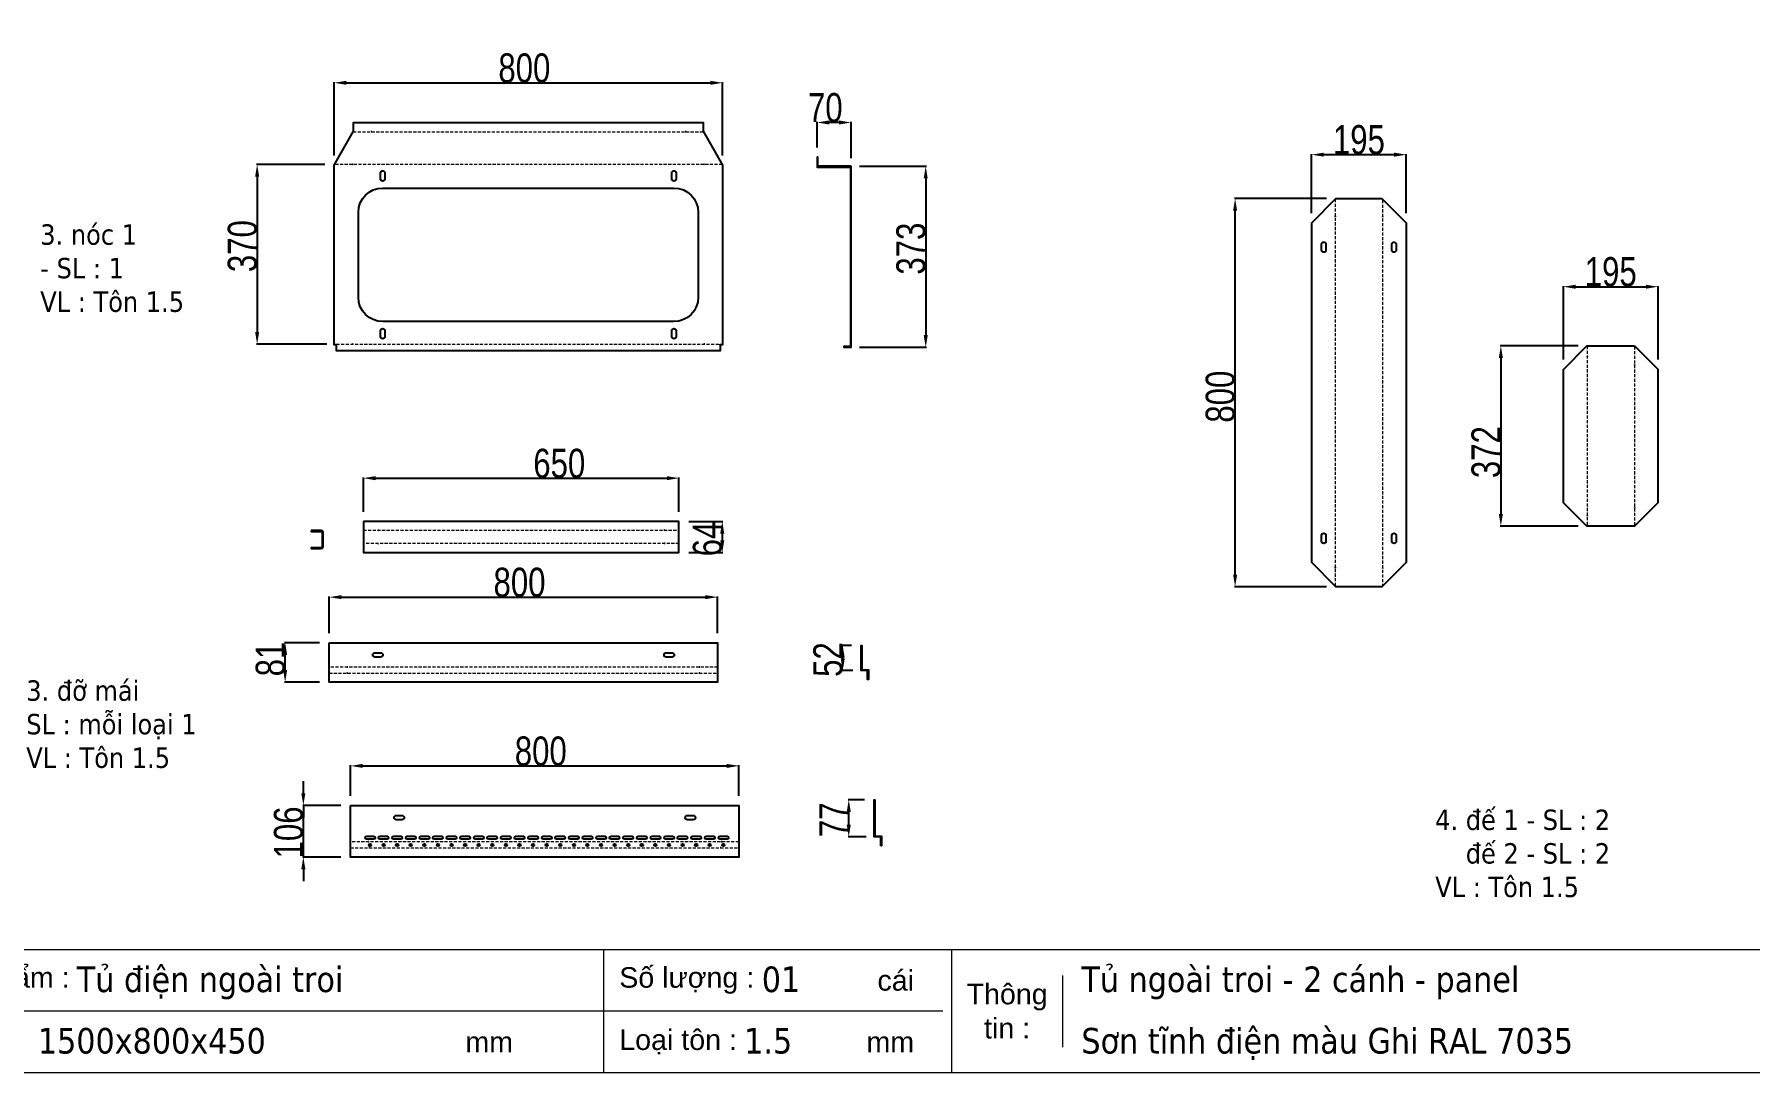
# Model space of a CAD drawing. Header units: inches. Extents: x 21 to 136330, y 8 to 58290.
# Drawn here: x 35459 to 38993, y 29378 to 31518 of the extents above; entities that cross this region are included whole.
import ezdxf
from ezdxf.enums import TextEntityAlignment as Align

# ---------------------------------------------------------------- set-up
doc = ezdxf.new("R2010")
doc.units = ezdxf.units.IN
doc.header["$MEASUREMENT"] = 0
doc.linetypes.add('HIDDEN', pattern=[9.525, 6.35, -3.175])
doc.layers.add('0 TĂNG CỨNG', color=7, linetype='Continuous', lineweight=15)
doc.layers.add('@.0.DM. NÉT ĐỨT', color=8, linetype='HIDDEN', lineweight=9)
doc.layers.add('@.0.DM. NÉT CHÍNH', color=7, linetype='Continuous')
doc.layers.add('@.DM. KÍCH THƯỚC', color=8, linetype='Continuous', transparency=0.2)
doc.layers.add('@.DM. KÍCH THƯỚC @ 1', color=8, linetype='Continuous', transparency=0.2)
doc.styles.add('ARIAL', font='arial.ttf')
doc.styles.add('Note Text (ISO)', font='tahoma.ttf')
doc.styles.add('roman', font='roman.shx', dxfattribs={"width": 0.8})
doc.styles.add('Tahoma (Input Text)', font='tahoma.ttf')
doc.dimstyles.new('Kích thước Duy Mạnh', dxfattribs={"dimtxt": 30, "dimasz": 25, "dimexe": 1.25, "dimexo": 20, "dimtad": 1, "dimdec": 1, "dimtxsty": 'roman', "dimcen": 2.5, "dimclrd": 8, "dimclre": 8, "dimclrt": 2, "dimadec": 0, "dimazin": 0, "dimtfac": 1, "dimtdec": 1, "dimtix": 1, "dimtmove": 0, "dimatfit": 3, "dimfxl": 1, "dimtfillclr": 1, "dimarcsym": 0})

# ---------------------------------------------------------------- blocks, each defined once
blk = doc.blocks.new('*D876')
at = {"layer": '@.DM. KÍCH THƯỚC', "color": 8, "lineweight": -2, "transparency": 16777216}
for p, q in [((38121, 31179.4), (37931.7, 31179.4)), ((38121, 30379.4), (37931.7, 30379.4))]:
    blk.add_line(p, q, dxfattribs=at)
at = {"layer": '@.DM. KÍCH THƯỚC', "lineweight": -2, "transparency": 16777216}
blk.add_line((37932.9, 30404.4), (37932.9, 31154.4), dxfattribs=at)
at = {"layer": '@.DM. KÍCH THƯỚC', "transparency": 16777216}
for points in [[(37928.8, 31154.4), (37937.1, 31154.4), (37932.9, 31179.4)], [(37928.8, 30404.4), (37937.1, 30404.4), (37932.9, 30379.4)]]:
    blk.add_solid(points, dxfattribs=at)
at = {"layer": 'Defpoints', "color": 0, "transparency": 16777216}
for p in [(37932.9, 31179.4), (38141, 31179.4), (38141, 30379.4)]:
    blk.add_point(p, dxfattribs=at)
at = {"layer": '@.DM. KÍCH THƯỚC', "color": 2, "transparency": 16777216, "insert": (37872.3, 30717.7), "char_height": 60, "attachment_point": 1, "rotation": 90, "style": 'roman'}
blk.add_mtext('800', dxfattribs=at)
blk = doc.blocks.new('*D886')
at = {"layer": '@.DM. KÍCH THƯỚC', "color": 8, "lineweight": -2, "transparency": 16777216}
for p, q in [((36057.3, 31249.8), (35916.9, 31249.8)), ((36061.8, 30879.4), (35916.9, 30879.4))]:
    blk.add_line(p, q, dxfattribs=at)
at = {"layer": '@.DM. KÍCH THƯỚC', "lineweight": -2, "transparency": 16777216}
blk.add_line((35918.1, 31224.8), (35918.1, 30904.4), dxfattribs=at)
at = {"layer": '@.DM. KÍCH THƯỚC', "transparency": 16777216}
for points in [[(35913.9, 31224.8), (35922.3, 31224.8), (35918.1, 31249.8)], [(35913.9, 30904.4), (35922.3, 30904.4), (35918.1, 30879.4)]]:
    blk.add_solid(points, dxfattribs=at)
at = {"layer": 'Defpoints', "color": 0, "transparency": 16777216}
for p in [(36077.3, 31249.8), (35918.1, 30879.4), (36081.8, 30879.4)]:
    blk.add_point(p, dxfattribs=at)
at = {"layer": '@.DM. KÍCH THƯỚC', "color": 2, "transparency": 16777216, "insert": (35857.5, 31027.9), "char_height": 60, "attachment_point": 1, "rotation": 90, "style": 'roman'}
blk.add_mtext('370', dxfattribs=at)
blk = doc.blocks.new('*D887')
at = {"layer": '@.DM. KÍCH THƯỚC', "color": 8, "lineweight": -2, "transparency": 16777216}
for p, q in [((36076.8, 31268.1), (36076.8, 31419.3)), ((36876.8, 31268.1), (36876.8, 31419.3))]:
    blk.add_line(p, q, dxfattribs=at)
at = {"layer": '@.DM. KÍCH THƯỚC', "lineweight": -2, "transparency": 16777216}
blk.add_line((36101.8, 31418), (36851.8, 31418), dxfattribs=at)
at = {"layer": '@.DM. KÍCH THƯỚC', "transparency": 16777216}
for points in [[(36101.8, 31422.2), (36101.8, 31413.8), (36076.8, 31418)], [(36851.8, 31422.2), (36851.8, 31413.8), (36876.8, 31418)]]:
    blk.add_solid(points, dxfattribs=at)
at = {"layer": 'Defpoints', "color": 0, "transparency": 16777216}
for p in [(36876.8, 31418), (36076.8, 31248.1), (36876.8, 31248.1)]:
    blk.add_point(p, dxfattribs=at)
at = {"layer": '@.DM. KÍCH THƯỚC', "color": 2, "transparency": 16777216, "insert": (36415.1, 31478.6), "char_height": 60, "attachment_point": 1, "style": 'roman'}
blk.add_mtext('800', dxfattribs=at)
blk = doc.blocks.new('*D888')
at = {"layer": '@.DM. KÍCH THƯỚC', "color": 8, "lineweight": -2, "transparency": 16777216}
for p, q in [((36046.8, 30264.1), (35974.5, 30264.1)), ((36046.8, 30182.9), (35974.5, 30182.9))]:
    blk.add_line(p, q, dxfattribs=at)
at = {"layer": '@.DM. KÍCH THƯỚC', "lineweight": -2, "transparency": 16777216}
blk.add_line((35975.8, 30207.9), (35975.8, 30239.1), dxfattribs=at)
at = {"layer": '@.DM. KÍCH THƯỚC', "transparency": 16777216}
for points in [[(35971.6, 30239.1), (35979.9, 30239.1), (35975.8, 30264.1)], [(35971.6, 30207.9), (35979.9, 30207.9), (35975.8, 30182.9)]]:
    blk.add_solid(points, dxfattribs=at)
at = {"layer": 'Defpoints', "color": 0, "transparency": 16777216}
for p in [(35975.8, 30264.1), (36066.8, 30264.1), (36066.8, 30182.9)]:
    blk.add_point(p, dxfattribs=at)
at = {"layer": '@.DM. KÍCH THƯỚC', "color": 2, "transparency": 16777216, "insert": (35915.1, 30194.9), "char_height": 60, "attachment_point": 1, "rotation": 90, "style": 'roman'}
blk.add_mtext('81', dxfattribs=at)
blk = doc.blocks.new('*D889')
at = {"layer": '@.DM. KÍCH THƯỚC', "color": 8, "lineweight": -2, "transparency": 16777216}
for p, q in [((36066.8, 30284.1), (36066.8, 30359.4)), ((36866.8, 30284.1), (36866.8, 30359.4))]:
    blk.add_line(p, q, dxfattribs=at)
at = {"layer": '@.DM. KÍCH THƯỚC', "lineweight": -2, "transparency": 16777216}
blk.add_line((36091.8, 30358.1), (36841.8, 30358.1), dxfattribs=at)
at = {"layer": '@.DM. KÍCH THƯỚC', "transparency": 16777216}
for points in [[(36091.8, 30362.3), (36091.8, 30354), (36066.8, 30358.1)], [(36841.8, 30362.3), (36841.8, 30354), (36866.8, 30358.1)]]:
    blk.add_solid(points, dxfattribs=at)
at = {"layer": 'Defpoints', "color": 0, "transparency": 16777216}
for p in [(36866.8, 30358.1), (36066.8, 30264.1), (36866.8, 30264.1)]:
    blk.add_point(p, dxfattribs=at)
at = {"layer": '@.DM. KÍCH THƯỚC', "color": 2, "transparency": 16777216, "insert": (36405.1, 30418.8), "char_height": 60, "attachment_point": 1, "style": 'roman'}
blk.add_mtext('800', dxfattribs=at)
blk = doc.blocks.new('*D890')
at = {"layer": '@.DM. KÍCH THƯỚC', "color": 8, "lineweight": -2, "transparency": 16777216}
for p, q in [((36110.6, 29948.8), (36110.6, 30011.6)), ((36910.6, 29948.8), (36910.6, 30011.6))]:
    blk.add_line(p, q, dxfattribs=at)
at = {"layer": '@.DM. KÍCH THƯỚC', "lineweight": -2, "transparency": 16777216}
blk.add_line((36135.6, 30010.4), (36885.6, 30010.4), dxfattribs=at)
at = {"layer": '@.DM. KÍCH THƯỚC', "transparency": 16777216}
for points in [[(36135.6, 30014.5), (36135.6, 30006.2), (36110.6, 30010.4)], [(36885.6, 30014.5), (36885.6, 30006.2), (36910.6, 30010.4)]]:
    blk.add_solid(points, dxfattribs=at)
at = {"layer": 'Defpoints', "color": 0, "transparency": 16777216}
for p in [(36910.6, 30010.4), (36110.6, 29928.8), (36910.6, 29928.8)]:
    blk.add_point(p, dxfattribs=at)
at = {"layer": '@.DM. KÍCH THƯỚC', "color": 2, "transparency": 16777216, "insert": (36448.9, 30071), "char_height": 60, "attachment_point": 1, "style": 'roman'}
blk.add_mtext('800', dxfattribs=at)
blk = doc.blocks.new('*D891')
at = {"layer": '@.DM. KÍCH THƯỚC', "lineweight": -2, "transparency": 16777216}
for p, q in [((36013.3, 29953.8), (36013.3, 29978.8)), ((36013.3, 29928.8), (36013.3, 29903.8)), ((36013.3, 29847.5), (36013.3, 29903.8)), ((36013.3, 29822.5), (36013.3, 29847.5)), ((36013.3, 29797.5), (36013.3, 29772.5))]:
    blk.add_line(p, q, dxfattribs=at)
at = {"layer": '@.DM. KÍCH THƯỚC', "color": 8, "lineweight": -2, "transparency": 16777216}
for p, q in [((36090.6, 29928.8), (36012, 29928.8)), ((36090.6, 29822.5), (36012, 29822.5))]:
    blk.add_line(p, q, dxfattribs=at)
at = {"layer": '@.DM. KÍCH THƯỚC', "transparency": 16777216}
for points in [[(36009.1, 29953.8), (36017.4, 29953.8), (36013.3, 29928.8)], [(36009.1, 29797.5), (36017.4, 29797.5), (36013.3, 29822.5)]]:
    blk.add_solid(points, dxfattribs=at)
at = {"layer": 'Defpoints', "color": 0, "transparency": 16777216}
for p in [(36013.3, 29928.8), (36110.6, 29928.8), (36110.6, 29822.5)]:
    blk.add_point(p, dxfattribs=at)
at = {"layer": '@.DM. KÍCH THƯỚC', "color": 2, "transparency": 16777216, "insert": (35952.6, 29819.7), "char_height": 60, "attachment_point": 1, "rotation": 90, "style": 'roman'}
blk.add_mtext('106', dxfattribs=at)
blk = doc.blocks.new('*D892')
at = {"layer": '@.DM. KÍCH THƯỚC', "color": 8, "lineweight": -2, "transparency": 16777216}
for p, q in [((37169.5, 29940.7), (37135.7, 29940.7)), ((37172.5, 29864.2), (37135.7, 29864.2))]:
    blk.add_line(p, q, dxfattribs=at)
at = {"layer": '@.DM. KÍCH THƯỚC', "lineweight": -2, "transparency": 16777216}
blk.add_line((37137, 29889.2), (37137, 29915.7), dxfattribs=at)
at = {"layer": '@.DM. KÍCH THƯỚC', "transparency": 16777216}
for points in [[(37132.8, 29915.7), (37141.1, 29915.7), (37137, 29940.7)], [(37132.8, 29889.2), (37141.1, 29889.2), (37137, 29864.2)]]:
    blk.add_solid(points, dxfattribs=at)
at = {"layer": 'Defpoints', "color": 0, "transparency": 16777216}
for p in [(37137, 29940.7), (37189.5, 29940.7), (37192.5, 29864.2)]:
    blk.add_point(p, dxfattribs=at)
at = {"layer": '@.DM. KÍCH THƯỚC', "color": 2, "transparency": 16777216, "insert": (37076.3, 29863.6), "char_height": 60, "attachment_point": 1, "rotation": 90, "style": 'roman'}
blk.add_mtext('77', dxfattribs=at)
blk = doc.blocks.new('*D893')
at = {"layer": '@.DM. KÍCH THƯỚC', "color": 8, "lineweight": -2, "transparency": 16777216}
for p, q in [((37142.4, 30258.4), (37123.3, 30258.4)), ((37145.4, 30206.9), (37123.3, 30206.9))]:
    blk.add_line(p, q, dxfattribs=at)
at = {"layer": '@.DM. KÍCH THƯỚC', "lineweight": -2, "transparency": 16777216}
blk.add_line((37124.5, 30231.9), (37124.5, 30233.4), dxfattribs=at)
at = {"layer": '@.DM. KÍCH THƯỚC', "transparency": 16777216}
for points in [[(37120.4, 30233.4), (37128.7, 30233.4), (37124.5, 30258.4)], [(37120.4, 30231.9), (37128.7, 30231.9), (37124.5, 30206.9)]]:
    blk.add_solid(points, dxfattribs=at)
at = {"layer": 'Defpoints', "color": 0, "transparency": 16777216}
for p in [(37124.5, 30258.4), (37162.4, 30258.4), (37165.4, 30206.9)]:
    blk.add_point(p, dxfattribs=at)
at = {"layer": '@.DM. KÍCH THƯỚC', "color": 2, "transparency": 16777216, "insert": (37063.9, 30193.8), "char_height": 60, "attachment_point": 1, "rotation": 90, "style": 'roman'}
blk.add_mtext('52', dxfattribs=at)
blk = doc.blocks.new('KHUNG KT1')
at = {"color": 7}
for p, q in [((7128, -4752), (0, -4752)), ((4052.8, -4752), (4052.8, -5040)), ((4868.8, -4752), (4868.8, -5040)), ((5128.7, -4812), (5128.7, -4980)), ((4848, -4896), (0, -4896))]:
    blk.add_line(p, q, dxfattribs=at)
blk.add_lwpolyline([(0, 0), (7128, 0), (7128, -5040), (0, -5040)], close=True, dxfattribs=at)
at = {"color": 2, "char_height": 48, "style": 'ARIAL'}
for s, insert, width, attachment_point in [('  Tên sản phẩm :', (2299.1, -4824), 2202.321, 4), ('  Số lượng :', (4052.8, -4824), 2202.321, 4), ('cái', (4695, -4824), 2202.321, 4), ('Thông\\Ptin :', (4998.8, -4896), 259.945, 5), ('  Loại tôn :', (4052.8, -4968), 2202.321, 4), ('mm', (3729.5, -4968), 2202.321, 4), ('mm', (4669.3, -4968), 2202.321, 4)]:
    blk.add_mtext(s, dxfattribs=dict(at, insert=insert, width=width, attachment_point=attachment_point))
at = {"color": 1, "style": 'Tahoma (Input Text)', "flags": 8}
for tag, p in [('#01', (328.9, -4851.1)), ('#03', (1514.7, -4846.3)), ('#05', (2819, -4851.1)), ('#07', (4424, -4851.1)), ('#09', (5172.9, -4851.1)), ('#02', (189.8, -4995.1)), ('#04', (1755.3, -4995.1)), ('#06', (2727.8, -4995.1)), ('#08', (4382.7, -4995.1)), ('#10', (5172.9, -4995.1))]:
    blk.add_attdef(tag, p, '', height=60, dxfattribs=at)
blk.add_attdef('#11', text='', height=60, dxfattribs=at).set_placement((6996, -4961.6), align=Align.CENTER)
at = {"layer": '0 TĂNG CỨNG', "color": 1, "style": 'ARIAL'}
blk.add_attdef('#12', (852.8, -4987.6), '', height=60, dxfattribs=at)
blk = doc.blocks.new('*D919')
at = {"layer": '@.DM. KÍCH THƯỚC', "color": 8, "lineweight": -2, "transparency": 16777216}
for p, q in [((38639.7, 30875.9), (38479.2, 30875.9)), ((38639.7, 30504.3), (38479.2, 30504.3))]:
    blk.add_line(p, q, dxfattribs=at)
at = {"layer": '@.DM. KÍCH THƯỚC', "lineweight": -2, "transparency": 16777216}
blk.add_line((38480.4, 30850.9), (38480.4, 30529.3), dxfattribs=at)
at = {"layer": '@.DM. KÍCH THƯỚC', "transparency": 16777216}
for points in [[(38476.3, 30850.9), (38484.6, 30850.9), (38480.4, 30875.9)], [(38476.3, 30529.3), (38484.6, 30529.3), (38480.4, 30504.3)]]:
    blk.add_solid(points, dxfattribs=at)
at = {"layer": 'Defpoints', "color": 0, "transparency": 16777216}
for p in [(38659.7, 30875.9), (38480.4, 30504.3), (38659.7, 30504.3)]:
    blk.add_point(p, dxfattribs=at)
at = {"layer": '@.DM. KÍCH THƯỚC', "color": 2, "transparency": 16777216, "insert": (38419.8, 30603.4), "char_height": 60, "attachment_point": 1, "rotation": 90, "style": 'roman'}
blk.add_mtext('372', dxfattribs=at)
blk = doc.blocks.new('*D921')
at = {"layer": '@.DM. KÍCH THƯỚC', "color": 8, "lineweight": -2, "transparency": 16777216}
for p, q in [((38090.6, 31149.3), (38090.6, 31271.1)), ((38285.4, 31149.4), (38285.4, 31271.1))]:
    blk.add_line(p, q, dxfattribs=at)
at = {"layer": '@.DM. KÍCH THƯỚC', "lineweight": -2, "transparency": 16777216}
blk.add_line((38260.4, 31269.9), (38115.6, 31269.9), dxfattribs=at)
at = {"layer": '@.DM. KÍCH THƯỚC', "transparency": 16777216}
for points in [[(38115.6, 31274.1), (38115.6, 31265.7), (38090.6, 31269.9)], [(38260.4, 31274.1), (38260.4, 31265.7), (38285.4, 31269.9)]]:
    blk.add_solid(points, dxfattribs=at)
at = {"layer": 'Defpoints', "color": 0, "transparency": 16777216}
for p in [(38090.6, 31269.9), (38090.6, 31129.3), (38285.4, 31129.4)]:
    blk.add_point(p, dxfattribs=at)
at = {"layer": '@.DM. KÍCH THƯỚC', "color": 2, "transparency": 16777216, "insert": (38188, 31300.5), "char_height": 60, "attachment_point": 5, "style": 'roman'}
blk.add_mtext('195', dxfattribs=at)
blk = doc.blocks.new('*D922')
at = {"layer": '@.DM. KÍCH THƯỚC', "color": 8, "lineweight": -2, "transparency": 16777216}
for p, q in [((38609.3, 30847.5), (38609.3, 30999)), ((38804.2, 30847.5), (38804.2, 30999))]:
    blk.add_line(p, q, dxfattribs=at)
at = {"layer": '@.DM. KÍCH THƯỚC', "lineweight": -2, "transparency": 16777216}
blk.add_line((38634.3, 30997.8), (38779.2, 30997.8), dxfattribs=at)
at = {"layer": '@.DM. KÍCH THƯỚC', "transparency": 16777216}
for points in [[(38634.3, 31001.9), (38634.3, 30993.6), (38609.3, 30997.8)], [(38779.2, 31001.9), (38779.2, 30993.6), (38804.2, 30997.8)]]:
    blk.add_solid(points, dxfattribs=at)
at = {"layer": 'Defpoints', "color": 0, "transparency": 16777216}
for p in [(38804.2, 30997.8), (38609.3, 30827.5), (38804.2, 30827.5)]:
    blk.add_point(p, dxfattribs=at)
at = {"layer": '@.DM. KÍCH THƯỚC', "color": 2, "transparency": 16777216, "insert": (38706.8, 31028.4), "char_height": 60, "attachment_point": 5, "style": 'roman'}
blk.add_mtext('195', dxfattribs=at)
blk = doc.blocks.new('*U292')
at = {"layer": '@.0.DM. NÉT CHÍNH', "color": 2}
blk.add_lwpolyline([(-7.5, 10.2), (7.5, 10.2, -1), (7.5, 4.2), (-7.5, 4.2, -1)], format="xyb", close=True, dxfattribs=at)
blk.add_circle((0, -7.7), 2.5, dxfattribs=at)
blk = doc.blocks.new('*U293')
at = {"layer": '@.0.DM. NÉT CHÍNH', "color": 0, "linetype": 'ByBlock', "lineweight": -2, "transparency": 16777216}
for p in [(0, 0), (28, 0), (56, 0), (84, 0), (112, 0), (140, 0), (168, 0), (196, 0), (224, 0), (252, 0), (280, 0), (308, 0), (336, 0), (364, 0), (392, 0), (420, 0), (448, 0), (476, 0), (504, 0), (532, 0), (560, 0), (588, 0), (616, 0), (644, 0), (672, 0), (700, 0), (728, 0)]:
    blk.add_blockref('*U292', p, dxfattribs=at)
blk = doc.blocks.new('*D989')
at = {"layer": '@.DM. KÍCH THƯỚC', "color": 8, "lineweight": -2, "transparency": 16777216}
for p, q in [((37158.8, 31246), (37296.8, 31246)), ((37158.8, 30873), (37296.8, 30873))]:
    blk.add_line(p, q, dxfattribs=at)
at = {"layer": '@.DM. KÍCH THƯỚC', "lineweight": -2, "transparency": 16777216}
blk.add_line((37295.5, 31221), (37295.5, 30898), dxfattribs=at)
at = {"layer": '@.DM. KÍCH THƯỚC', "transparency": 16777216}
for points in [[(37291.4, 31221), (37299.7, 31221), (37295.5, 31246)], [(37291.4, 30898), (37299.7, 30898), (37295.5, 30873)]]:
    blk.add_solid(points, dxfattribs=at)
at = {"layer": 'Defpoints', "color": 0, "transparency": 16777216}
for p in [(37138.8, 31246), (37138.8, 30873), (37295.5, 30873)]:
    blk.add_point(p, dxfattribs=at)
at = {"layer": '@.DM. KÍCH THƯỚC', "color": 2, "transparency": 16777216, "insert": (37234.9, 31022.7), "char_height": 60, "attachment_point": 1, "rotation": 90, "style": 'roman'}
blk.add_mtext('373', dxfattribs=at)
blk = doc.blocks.new('*D990')
at = {"layer": '@.DM. KÍCH THƯỚC', "color": 8, "lineweight": -2, "transparency": 16777216}
for p, q in [((37071.8, 31284.5), (37071.8, 31337.5)), ((37141.8, 31263), (37141.8, 31337.5))]:
    blk.add_line(p, q, dxfattribs=at)
at = {"layer": '@.DM. KÍCH THƯỚC', "lineweight": -2, "transparency": 16777216}
blk.add_line((37116.8, 31336.2), (37096.8, 31336.2), dxfattribs=at)
at = {"layer": '@.DM. KÍCH THƯỚC', "transparency": 16777216}
for points in [[(37096.8, 31340.4), (37096.8, 31332.1), (37071.8, 31336.2)], [(37116.8, 31340.4), (37116.8, 31332.1), (37141.8, 31336.2)]]:
    blk.add_solid(points, dxfattribs=at)
at = {"layer": 'Defpoints', "color": 0, "transparency": 16777216}
for p in [(37071.8, 31336.2), (37071.8, 31264.5), (37141.8, 31243)]:
    blk.add_point(p, dxfattribs=at)
at = {"layer": '@.DM. KÍCH THƯỚC', "color": 2, "transparency": 16777216, "insert": (37052.9, 31396.9), "char_height": 60, "attachment_point": 1, "style": 'roman'}
blk.add_mtext('70', dxfattribs=at)
blk = doc.blocks.new('*D994')
at = {"layer": '@.DM. KÍCH THƯỚC', "color": 8, "lineweight": -2, "transparency": 16777216}
for p, q in [((36807.2, 30514.1), (36877.6, 30514.1)), ((36807.2, 30450.3), (36877.6, 30450.3))]:
    blk.add_line(p, q, dxfattribs=at)
at = {"layer": '@.DM. KÍCH THƯỚC', "lineweight": -2, "transparency": 16777216}
blk.add_line((36876.4, 30489.1), (36876.4, 30475.3), dxfattribs=at)
at = {"layer": '@.DM. KÍCH THƯỚC', "transparency": 16777216}
for points in [[(36872.2, 30489.1), (36880.5, 30489.1), (36876.4, 30514.1)], [(36872.2, 30475.3), (36880.5, 30475.3), (36876.4, 30450.3)]]:
    blk.add_solid(points, dxfattribs=at)
at = {"layer": 'Defpoints', "color": 0, "transparency": 16777216}
for p in [(36787.2, 30514.1), (36787.2, 30450.3), (36876.4, 30450.3)]:
    blk.add_point(p, dxfattribs=at)
at = {"layer": '@.DM. KÍCH THƯỚC', "color": 2, "transparency": 16777216, "insert": (36815.7, 30442.2), "char_height": 60, "attachment_point": 1, "rotation": 90, "style": 'roman'}
blk.add_mtext('64', dxfattribs=at)
blk = doc.blocks.new('*D995')
at = {"layer": '@.DM. KÍCH THƯỚC', "color": 8, "lineweight": -2, "transparency": 16777216}
for p, q in [((36137.2, 30534.1), (36137.2, 30604.5)), ((36787.2, 30534.1), (36787.2, 30604.5))]:
    blk.add_line(p, q, dxfattribs=at)
at = {"layer": '@.DM. KÍCH THƯỚC', "lineweight": -2, "transparency": 16777216}
blk.add_line((36162.2, 30603.3), (36762.2, 30603.3), dxfattribs=at)
at = {"layer": '@.DM. KÍCH THƯỚC', "transparency": 16777216}
for points in [[(36162.2, 30607.5), (36162.2, 30599.1), (36137.2, 30603.3)], [(36762.2, 30607.5), (36762.2, 30599.1), (36787.2, 30603.3)]]:
    blk.add_solid(points, dxfattribs=at)
at = {"layer": 'Defpoints', "color": 0, "transparency": 16777216}
for p in [(36787.2, 30603.3), (36137.2, 30514.1), (36787.2, 30514.1)]:
    blk.add_point(p, dxfattribs=at)
at = {"layer": '@.DM. KÍCH THƯỚC', "color": 2, "transparency": 16777216, "insert": (36487, 30663.9), "char_height": 60, "attachment_point": 1, "style": 'roman'}
blk.add_mtext('650', dxfattribs=at)

msp = doc.modelspace()

# ---------------------------------------------------------------- linework, layer by layer
at = {"layer": '@.0.DM. NÉT CHÍNH', "color": 1}
for p, q in [((36154.3866, 31317.217), (36152.8866, 31317.217)), ((36801.6697, 31317.217), (36800.1697, 31317.217)), ((36116.1064, 31249.8241), (36114.6064, 31249.8241)), ((36839.9729, 31249.8241), (36838.4729, 31249.8241)), ((38139.3412, 31143.567), (38139.3412, 31142.067)), ((38236.7342, 31142.5409), (38236.7342, 31141.0409)), ((36115.8313, 30879.4312), (36114.3313, 30879.4312)), ((36840.2089, 30879.4312), (36838.7089, 30879.4312)), ((38658.0345, 30855.52), (38658.0345, 30854.02)), ((38755.4274, 30837.514), (38755.4274, 30836.014)), ((38755.4274, 30543.0464), (38755.4274, 30541.5464)), ((38658.0345, 30526.4392), (38658.0345, 30524.9392)), ((36166.6111, 30468.4914), (36168.1111, 30468.4914)), ((36166.9235, 30495.8843), (36168.4235, 30495.8843)), ((36757.5129, 30495.8843), (36756.0129, 30495.8843)), ((36757.8254, 30468.4914), (36756.3254, 30468.4914)), ((38139.3412, 30419.6697), (38139.3412, 30418.1697)), ((38236.7342, 30418.5368), (38236.7342, 30417.0368)), ((36104.2513, 30201.5495), (36102.7513, 30201.5495)), ((36104.7585, 30213.9424), (36103.2585, 30213.9424)), ((36829.9124, 30201.5495), (36828.4124, 30201.5495)), ((36830.2514, 30213.9424), (36828.7514, 30213.9424)), ((36148.5472, 29853.6193), (36147.0472, 29853.6193)), ((36149.6128, 29841.2264), (36148.1128, 29841.2264)), ((36873.4999, 29841.2264), (36871.9999, 29841.2264)), ((36875.8897, 29853.6193), (36874.3897, 29853.6193))]:
    msp.add_line(p, q, dxfattribs=at)
at = {"layer": '@.0.DM. NÉT CHÍNH'}
for p, q in [((36081.7675, 30878.1641), (36081.7675, 30879.3957)), ((36871.7675, 30878.1641), (36871.7675, 30879.3957))]:
    msp.add_line(p, q, dxfattribs=at)
for points in [[(36836.7675, 31318.5206), (36876.7675, 31248.5206), (36876.7675, 30878.1277), (36871.7675, 30878.1277), (36871.7675, 30865.7347), (36081.7675, 30865.7347), (36081.7675, 30878.1277), (36076.7675, 30878.1277), (36076.7675, 31248.5206), (36116.7675, 31318.5206), (36116.7675, 31335.9135), (36836.7675, 31335.9135)], [(37141.7547, 31245.9554), (37073.2547, 31245.9554), (37073.2547, 31264.4554), (37071.7547, 31264.4554), (37071.7547, 31244.4554), (37140.2547, 31244.4554), (37140.2547, 30874.4554), (37126.7547, 30874.4554), (37126.7547, 30872.9554), (37141.7547, 30872.9554)], [(38285.4306, 30429.3776), (38235.4306, 30379.3776), (38140.7155, 30379.3776), (38090.6448, 30429.4483), (38090.6448, 31129.3069), (38140.7155, 31179.3776), (38235.4306, 31179.3776), (38285.4306, 31129.3776)], [(38755.8238, 30875.9039), (38804.1238, 30827.6039), (38804.1238, 30552.6039), (38755.8238, 30504.3039), (38657.7087, 30504.3039), (38609.338, 30552.6746), (38609.338, 30827.5332), (38657.7087, 30875.9039)], [(36137.2182, 30514.0808), (36137.2182, 30450.2949), (36787.2182, 30450.2949), (36787.2182, 30514.0808)], [(36066.8276, 30264.1389), (36866.8276, 30264.1389), (36866.8276, 30182.8531), (36066.8276, 30182.8531)], [(37175.8761, 30206.9367), (37162.3761, 30206.9367), (37162.3761, 30258.4367), (37163.8761, 30258.4367), (37163.8761, 30208.4367), (37177.3761, 30208.4367), (37177.3761, 30188.4367), (37175.8761, 30188.4367)], [(37202.9899, 29845.6626), (37202.9899, 29864.1626), (37189.4899, 29864.1626), (37189.4899, 29940.6626), (37190.9899, 29940.6626), (37190.9899, 29865.6626), (37204.4899, 29865.6626), (37204.4899, 29845.6626)], [(36110.6338, 29928.8158), (36910.6338, 29928.8158), (36910.6338, 29822.5299), (36110.6338, 29822.5299)]]:
    msp.add_lwpolyline(points, close=True, dxfattribs=at)
at = {"layer": '@.0.DM. NÉT CHÍNH', "color": 2}
for points in [[(36172.2675, 31220.1277), (36172.2675, 31232.1277, -1), (36181.2675, 31232.1277), (36181.2675, 31220.1277, -1)], [(36781.2675, 31232.1277), (36781.2675, 31220.1277, -1), (36772.2675, 31220.1277), (36772.2675, 31232.1277, -1)], [(36826.7675, 31151.1277), (36826.7675, 30976.1277, -0.414213562), (36776.7675, 30926.1277), (36176.7675, 30926.1277, -0.414213562), (36126.7675, 30976.1277), (36126.7675, 31151.1277, -0.414213562), (36176.7675, 31201.1277), (36776.7675, 31201.1277, -0.414213562)], [(38120.1448, 31079.3776), (38120.1448, 31073.3776, -1), (38111.1448, 31073.3776), (38111.1448, 31079.3776), (38111.1448, 31085.3776, -1), (38120.1448, 31085.3776)], [(38264.9306, 31073.3776, -1), (38255.9306, 31073.3776), (38255.9306, 31079.3776), (38255.9306, 31085.3776, -1), (38264.9306, 31085.3776), (38264.9306, 31079.3776)], [(36181.2675, 30907.1277), (36181.2675, 30895.1277, -1), (36172.2675, 30895.1277), (36172.2675, 30907.1277, -1)], [(36772.2675, 30895.1277), (36772.2675, 30907.1277, -1), (36781.2675, 30907.1277), (36781.2675, 30895.1277, -1)], [(38120.1448, 30479.3776), (38120.1448, 30473.3776, -1), (38111.1448, 30473.3776), (38111.1448, 30479.3776), (38111.1448, 30485.3776, -1), (38120.1448, 30485.3776)], [(38264.9306, 30473.3776, -1), (38255.9306, 30473.3776), (38255.9306, 30479.3776), (38255.9306, 30485.3776, -1), (38264.9306, 30485.3776), (38264.9306, 30479.3776)], [(36172.8276, 30234.6389), (36160.8276, 30234.6389, -1), (36160.8276, 30243.6389), (36172.8276, 30243.6389, -1)], [(36772.8276, 30234.6389), (36760.8276, 30234.6389, -1), (36760.8276, 30243.6389), (36772.8276, 30243.6389, -1)], [(36216.6338, 29899.3158), (36204.6338, 29899.3158, -1), (36204.6338, 29908.3158), (36216.6338, 29908.3158, -1)], [(36816.6338, 29899.3158), (36804.6338, 29899.3158, -1), (36804.6338, 29908.3158), (36816.6338, 29908.3158, -1)]]:
    msp.add_lwpolyline(points, format="xyb", close=True, dxfattribs=at)
at = {"layer": '@.0.DM. NÉT CHÍNH'}
msp.add_lwpolyline([(36029.573, 30495.5706), (36029.573, 30493.6956), (36050.198, 30493.6956, -0.414213562), (36052.073, 30491.8206), (36052.073, 30461.8206, -0.414213562), (36050.198, 30459.9456), (36029.573, 30459.9456), (36029.573, 30458.0706), (36050.198, 30458.0706, 0.414213562), (36053.948, 30461.8206), (36053.948, 30491.8206, 0.414213562), (36050.198, 30495.5706)], format="xyb", close=True, dxfattribs=at)
at = {"layer": '@.0.DM. NÉT ĐỨT'}
for p, q in [((36115.9103, 31317.217), (36837.6246, 31317.217)), ((36876.2654, 31249.8241), (36077.2696, 31249.8241)), ((38139.3412, 31178.1529), (38139.3412, 30380.6023)), ((38236.7342, 31176.3776), (38236.7342, 30382.3776)), ((36081.7675, 30879.4312), (36871.7675, 30879.4312)), ((38658.0345, 30875.2186), (38658.0345, 30504.9893)), ((38755.4274, 30874.6039), (38755.4274, 30505.6039)), ((36137.2182, 30495.8843), (36787.2182, 30495.8843)), ((36787.2182, 30468.4914), (36137.2182, 30468.4914)), ((36866.8276, 30213.9424), (36066.8276, 30213.9424)), ((36066.8276, 30201.5495), (36866.8276, 30201.5495)), ((36910.6338, 29853.6193), (36110.6338, 29853.6193)), ((36110.6338, 29841.2264), (36910.6338, 29841.2264))]:
    msp.add_line(p, q, dxfattribs=at)

# ---------------------------------------------------------------- block references
at = {"layer": '0 TĂNG CỨNG', "color": 1}
ref = msp.add_blockref('KHUNG KT1', (33067.756, 33809.8155), dxfattribs=dict(at, xscale=0.8792977987369557, yscale=0.8792977987369557, zscale=0.8792977987369557))
ref.add_attrib('#05', 'Tủ điện ngoài troi', (35546.5045, 29544.2887), dxfattribs={"layer": '0', "color": 1, "height": 52.757868, "style": 'Tahoma (Input Text)'})
ref.add_attrib('#06', '1500x800x450', (35466.3416, 29417.6698), dxfattribs={"layer": '0', "color": 1, "height": 52.757868, "style": 'Tahoma (Input Text)'})
ref.add_attrib('#07', '01', (36957.7825, 29544.2887), dxfattribs={"layer": '0', "color": 1, "height": 52.75787, "style": 'Tahoma (Input Text)'})
ref.add_attrib('#08', '1.5', (36921.4139, 29417.6698), dxfattribs={"layer": '0', "color": 1, "height": 52.75787, "style": 'Tahoma (Input Text)'})
ref.add_attrib('#10', 'Sơn tĩnh điện màu Ghi RAL 7035', (37616.2755, 29417.6698), dxfattribs={"layer": '0', "color": 1, "height": 52.757868, "style": 'Tahoma (Input Text)'})
ref.add_attrib('#09', 'Tủ ngoài troi - 2 cánh - panel', (37616.2755, 29544.2887), dxfattribs={"layer": '0', "color": 1, "height": 52.757868, "style": 'Tahoma (Input Text)'})
at = {"layer": '@.0.DM. NÉT CHÍNH'}
msp.add_blockref('*U293', (36150.6338, 29855.1193), dxfattribs=at)

# ---------------------------------------------------------------- texts
at = {"layer": '@.0.DM. NÉT CHÍNH', "color": 2, "char_height": 41.999999, "width": 551.411705, "attachment_point": 1, "line_spacing_factor": 0.987884, "style": 'Note Text (ISO)'}
for s, insert in [('3. nóc 1 \\P- SL : 1\\PVL : Tôn 1.5', (35471.3124, 31126.3154)), ('3. đỡ mái \\PSL : mỗi loại 1\\PVL : Tôn 1.5', (35442.4808, 30186.6345)), ('\\fTahoma|b0|i0;4. đế 1 - SL : 2\\P\\fTahoma|b0|i0;    đế 2 - SL : 2\\P\\fTahoma|b0|i0;VL : Tôn 1.5\\P', (38345.1253, 29920.3347))]:
    msp.add_mtext(s, dxfattribs=dict(at, insert=insert))

# ---------------------------------------------------------------- dimensions: what is measured, and where the dimension line sits
at = {"layer": '@.DM. KÍCH THƯỚC @ 1', "color": 0}
for base, p1, p2, angle, override, picture, middle in [((36876.7675, 31418.0153), (36076.7675, 31248.1277), (36876.7675, 31248.1277), 180, {"dimscale": 1, "dimtxt": 60, "dimdec": 0, "dimclrd": 256, "dimtdec": 0, "dimtix": 1, "dimtofl": 0, "dimtmove": 0, "dimatfit": 1}, '*D887', (36476.7675, 31418.0153)), ((37071.7547, 31336.2355), (37141.7547, 31242.9554), (37071.7547, 31264.4554), 180, {"dimscale": 1, "dimtxt": 60, "dimdec": 0, "dimclrd": 256, "dimtdec": 0, "dimtix": 1, "dimtofl": 1, "dimtmove": 0, "dimatfit": 1}, '*D990', (37091.7547, 31336.2355)), ((35918.102, 30879.4312), (36077.2696, 31249.8241), (36081.7675, 30879.4312), 90, {"dimscale": 1, "dimtxt": 60, "dimdec": 0, "dimclrd": 256, "dimtdec": 0, "dimtix": 1, "dimtofl": 0, "dimtmove": 0, "dimatfit": 1}, '*D886', (35918.102, 31089.6277)), ((37295.5381, 30872.9554), (37138.7547, 31245.9554), (37138.7547, 30872.9554), 270, {"dimscale": 1, "dimtxt": 60, "dimdec": 0, "dimclrd": 256, "dimtdec": 0, "dimtix": 1, "dimtofl": 0, "dimtmove": 0, "dimatfit": 1}, '*D989', (37295.5381, 31084.4554)), ((37932.9453, 31179.3776), (38141.0377, 30379.3776), (38141.0377, 31179.3776), 270, {"dimscale": 1, "dimtxt": 60, "dimdec": 0, "dimclrd": 256, "dimtdec": 0, "dimtix": 1, "dimtofl": 0, "dimtmove": 0, "dimatfit": 1}, '*D876', (37932.9453, 30779.3776)), ((38480.4459, 30504.3039), (38659.7309, 30875.9039), (38659.7309, 30504.3039), 90, {"dimscale": 1, "dimtxt": 60, "dimdec": 0, "dimclrd": 256, "dimtdec": 0, "dimtix": 1, "dimtofl": 0, "dimtmove": 0, "dimatfit": 1}, '*D919', (38480.4459, 30665.1039)), ((36876.3581, 30450.2949), (36787.2182, 30514.0808), (36787.2182, 30450.2949), 90, {"dimscale": 1, "dimtxt": 60, "dimdec": 0, "dimclrd": 256, "dimtdec": 0, "dimtix": 1, "dimtofl": 1, "dimtmove": 0, "dimatfit": 1}, '*D994', (36876.3581, 30482.1878)), ((36866.8276, 30358.1396), (36066.8276, 30264.1389), (36866.8276, 30264.1389), 180, {"dimscale": 1, "dimtxt": 60, "dimdec": 0, "dimclrd": 256, "dimtdec": 0, "dimtix": 1, "dimtofl": 0, "dimtmove": 0, "dimatfit": 1}, '*D889', (36466.8276, 30358.1396)), ((35975.7617, 30264.1389), (36066.8276, 30182.8531), (36066.8276, 30264.1389), 90, {"dimscale": 1, "dimtxt": 60, "dimdec": 0, "dimclrd": 256, "dimtdec": 0, "dimtix": 1, "dimtofl": 1, "dimtmove": 0, "dimatfit": 1}, '*D888', (35975.7617, 30223.496)), ((37124.5272702381, 30258.4366745917), (37165.3760974473, 30206.9366745916), (37162.3760974473, 30258.4366745916), 90, {"dimscale": 1, "dimtxt": 60, "dimdec": 0, "dimclrd": 256, "dimtdec": 0, "dimtix": 1, "dimtofl": 1, "dimtmove": 0, "dimatfit": 1}, '*D893', (37124.5272702381, 30232.6866745916)), ((36910.6338, 30010.3614), (36110.6338, 29928.8158), (36910.6338, 29928.8158), 180, {"dimscale": 1, "dimtxt": 60, "dimdec": 0, "dimclrd": 256, "dimtdec": 0, "dimtix": 1, "dimtofl": 0, "dimtmove": 0, "dimatfit": 1}, '*D890', (36510.6338, 30010.3614)), ((36013.2548, 29928.8158), (36110.6338, 29822.5299), (36110.6338, 29928.8158), 90, {"dimscale": 1, "dimtxt": 60, "dimdec": 0, "dimclrd": 256, "dimtdec": 0, "dimtix": 1, "dimtofl": 0, "dimtmove": 0, "dimatfit": 1}, '*D891', (36013.2548, 29875.6728)), ((37136.957838355, 29940.6626459322), (37192.4899236956, 29864.1626459322), (37189.4899236956, 29940.6626459322), 270, {"dimscale": 1, "dimtxt": 60, "dimdec": 0, "dimclrd": 256, "dimtdec": 0, "dimtix": 1, "dimtofl": 1, "dimtmove": 0, "dimatfit": 1}, '*D892', (37136.957838355, 29902.4126459322))]:
    dim = msp.add_linear_dim(base=base, p1=p1, p2=p2, angle=angle, dimstyle='Kích thước Duy Mạnh', override=override, dxfattribs=at)
    dim.commit()
    dim.dimension.update_dxf_attribs({"geometry": picture, "text_midpoint": middle, "dimtype": 128})
for base, p1, p2, picture, middle in [((38090.6448, 31269.8967), (38285.4306, 31129.3776), (38090.6448, 31129.3069), '*D921', (38188.0377, 31300.5217)), ((38804.1945, 30997.7535), (38609.338, 30827.5332), (38804.1945, 30827.5332), '*D922', (38706.7663, 31028.3785))]:
    dim = msp.add_linear_dim(base=base, p1=p1, p2=p2, dimstyle='Kích thước Duy Mạnh', override={"dimscale": 1, "dimtxt": 60, "dimdec": 0, "dimclrd": 256, "dimtdec": 0, "dimtix": 1, "dimtofl": 0, "dimtmove": 0, "dimatfit": 1}, dxfattribs=at)
    dim.commit()
    dim.dimension.update_dxf_attribs({"geometry": picture, "text_midpoint": middle})
dim = msp.add_linear_dim(base=(36787.2182, 30603.2968), p1=(36137.2182, 30514.0808), p2=(36787.2182, 30514.0808), dimstyle='Kích thước Duy Mạnh', override={"dimscale": 1, "dimtxt": 60, "dimdec": 0, "dimclrd": 256, "dimtdec": 0, "dimtix": 1, "dimtofl": 0, "dimtmove": 0, "dimatfit": 1}, dxfattribs=at)
dim.commit()
dim.dimension.update_dxf_attribs({"geometry": '*D995', "text_midpoint": (36548.7241, 30603.2968), "dimtype": 128})

doc.saveas('drawing.dxf')
